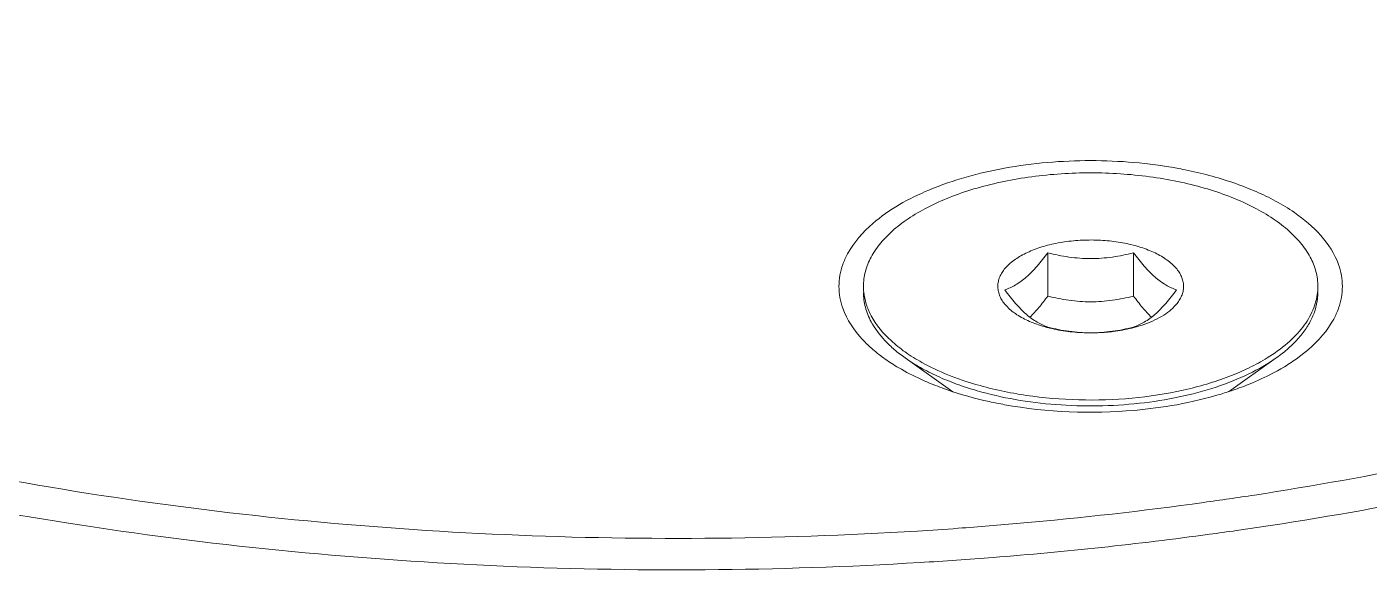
# Model space of a CAD drawing. Header units: millimetres. Extents: x 0 to 4009, y 0 to 2835.
# Drawn here: x 1967.75 to 2002.95, y 2443.78 to 2458.08 of the extents above; entities that cross this region are included whole.
import ezdxf

# ---------------------------------------------------------------- set-up
doc = ezdxf.new("R2010")
doc.units = ezdxf.units.MM
doc.layers.get('0').update_dxf_attribs({"lineweight": 13})

msp = doc.modelspace()

# ---------------------------------------------------------------- linework, layer by layer
for p, q in [((1994.525, 2452.151), (1994.525, 2451.016)), ((1996.775, 2452.151), (1996.775, 2451.016)), ((1992.039, 2448.507), (1990.785, 2449.394)), ((1999.261, 2448.507), (2000.515, 2449.394)), ((2001.366, 2449.619), (2001.036, 2449.365))]:
    msp.add_line(p, q)
for centre, radius, start, end in [((1991.189, 2451.269), 1.498, 180.0105, 185.9078), ((2000.112, 2451.269), 1.496, 354.0492, 359.996), ((1995.438, 2453.699), 3.627, 253.9012, 255.3331), ((1995.65, 2454.923), 4.872, 267.9886, 270.9745), ((1995.651, 2454.874), 4.822, 270.9701, 273.5151), ((1995.655, 2454.81), 4.758, 273.5146, 274.9839), ((1995.822, 2453.849), 3.782, 283.8414, 284.6791), ((1993.217, 2453.558), 5.131, 234.826, 239.5326), ((1998.072, 2453.577), 5.152, 300.4703, 305.1499), ((1994.525, 2456.188), 8.073, 247.2844, 250.808), ((1996.783, 2456.161), 8.045, 289.2014, 292.7385), ((1985.714, 2538.459), 93.748, 278.32166, 278.72929), ((1985.592, 2539.296), 94.593, 277.91266, 278.32167), ((1984.886, 2545.804), 101.142, 273.52764, 274.13268), ((1985.556, 2541.912), 98.038, 277.74316, 278.16041)]:
    msp.add_arc(centre, radius, start, end)
for points, knots in [([(1999.942, 2445.797), (2003.032, 2446.272), (2007.563, 2447.2), (2013.351, 2448.924), (2017.356, 2450.395), (2021.06, 2452.051), (2024.429, 2453.879), (2027.433, 2455.86), (2029.237, 2457.323), (2030.062, 2458.078)], [0, 0, 0, 0, 0.284642, 0.41998, 0.549569, 0.672764, 0.789067, 0.898172, 1, 1, 1, 1]), ([(1999.472, 2444.867), (2002.666, 2445.325), (2008.803, 2446.515), (2017.384, 2449.202), (2024.805, 2452.648), (2029.086, 2455.568), (2030.91, 2457.148)], [0, 0, 0, 0, 0.283458, 0.548027, 0.788034, 1, 1, 1, 1]), ([(1998.629, 2453.849), (1998.399, 2453.916), (1997.922, 2454.032), (1997.187, 2454.156), (1996.425, 2454.232), (1995.65, 2454.257), (1994.875, 2454.232), (1994.113, 2454.156), (1993.377, 2454.032), (1992.68, 2453.862), (1992.033, 2453.647), (1991.446, 2453.393), (1990.931, 2453.102), (1990.494, 2452.779), (1990.144, 2452.43), (1989.886, 2452.058), (1989.727, 2451.669), (1989.691, 2451.4), (1989.691, 2451.269)], [0, 0, 0, 0, 0.070402, 0.143616, 0.218736, 0.294834, 0.370931, 0.446055, 0.519262, 0.589668, 0.656485, 0.719057, 0.776906, 0.829795, 0.877802, 0.92142, 0.961647, 1, 1, 1, 1]), ([(1989.934, 2452.919), (1990.366, 2453.293), (1991.492, 2453.914), (1993.447, 2454.447), (1995.649, 2454.633), (1997.164, 2454.505), (1997.907, 2454.37)], [0, 0, 0, 0, 0.206306, 0.454834, 0.727416, 1, 1, 1, 1]), ([(1997.907, 2454.37), (1997.98, 2454.357), (1998.265, 2454.302), (1998.548, 2454.236), (1998.758, 2454.18)], [0, 0, 0, 0, 0.25414, 1, 1, 1, 1]), ([(1998.758, 2454.18), (1999.176, 2454.069), (1999.955, 2453.805), (2001.197, 2453.153), (2001.951, 2452.404), (2002.15, 2451.842)], [0, 0, 0, 0, 0.306727, 0.577589, 1, 1, 1, 1]), ([(2001.608, 2451.269), (2001.608, 2451.4), (2001.572, 2451.669), (2001.414, 2452.058), (2001.156, 2452.43), (2000.806, 2452.779), (2000.369, 2453.102), (1999.853, 2453.393), (1999.267, 2453.647), (1998.848, 2453.786), (1998.629, 2453.849)], [0, 0, 0, 0, 0.093469, 0.191504, 0.297803, 0.414799, 0.543694, 0.684666, 0.837174, 1, 1, 1, 1]), ([(1989.15, 2451.843), (1989.184, 2451.939), (1989.369, 2452.348), (1989.674, 2452.694), (1989.934, 2452.919)], [0, 0, 0, 0, 0.229745, 1, 1, 1, 1]), ([(1996.868, 2452.324), (1996.725, 2452.365), (1996.427, 2452.432), (1995.965, 2452.485), (1995.492, 2452.492), (1995.024, 2452.454), (1994.58, 2452.372), (1994.176, 2452.249), (1993.827, 2452.089), (1993.626, 2451.952), (1993.54, 2451.878)], [0, 0, 0, 0, 0.128611, 0.263628, 0.401279, 0.537607, 0.668749, 0.791211, 0.902193, 1, 1, 1, 1]), ([(1993.962, 2451.513), (1994.064, 2451.601), (1994.262, 2451.806), (1994.437, 2452.03), (1994.525, 2452.151)], [0, 0, 0, 0, 0.47416, 1, 1, 1, 1]), ([(1996.775, 2452.151), (1996.591, 2452.105), (1996.219, 2452.028), (1995.65, 2451.986), (1995.08, 2452.028), (1994.708, 2452.105), (1994.525, 2452.151)], [0, 0, 0, 0, 0.249369, 0.5, 0.750631, 1, 1, 1, 1]), ([(1997.9, 2451.176), (1997.804, 2451.212), (1997.604, 2451.305), (1997.317, 2451.517), (1997.038, 2451.806), (1996.863, 2452.03), (1996.775, 2452.151)], [0, 0, 0, 0, 0.203593, 0.435936, 0.703391, 1, 1, 1, 1]), ([(1997.759, 2450.66), (1997.798, 2450.694), (1997.868, 2450.762), (1997.957, 2450.873), (1998.024, 2450.989), (1998.068, 2451.108), (1998.088, 2451.229), (1998.084, 2451.35), (1998.056, 2451.471), (1998.004, 2451.588), (1997.93, 2451.703), (1997.797, 2451.855), (1997.575, 2452.028), (1997.247, 2452.199), (1997, 2452.286), (1996.868, 2452.324)], [0, 0, 0, 0, 0.062761, 0.121167, 0.1757, 0.227248, 0.276977, 0.32624, 0.376438, 0.428866, 0.484593, 0.544387, 0.677689, 0.830135, 1, 1, 1, 1]), ([(1989.15, 2450.696), (1989.085, 2450.879), (1989.014, 2451.269), (1989.085, 2451.66), (1989.15, 2451.843)], [0, 0, 0, 0, 0.499811, 1, 1, 1, 1]), ([(1993.54, 2451.878), (1993.502, 2451.845), (1993.431, 2451.777), (1993.342, 2451.665), (1993.275, 2451.549), (1993.232, 2451.431), (1993.212, 2451.31), (1993.216, 2451.188), (1993.244, 2451.068), (1993.295, 2450.95), (1993.37, 2450.836), (1993.503, 2450.684), (1993.725, 2450.51), (1994.053, 2450.339), (1994.3, 2450.253), (1994.432, 2450.215)], [0, 0, 0, 0, 0.062761, 0.121167, 0.1757, 0.227248, 0.276977, 0.32624, 0.376438, 0.428866, 0.484593, 0.544387, 0.677689, 0.830135, 1, 1, 1, 1]), ([(2002.15, 2451.842), (2002.214, 2451.659), (2002.285, 2451.269), (2002.214, 2450.879), (2002.149, 2450.696)], [0, 0, 0, 0, 0.499811, 1, 1, 1, 1]), ([(1949.858, 2451.474), (1951.269, 2450.824), (1954.226, 2449.613), (1958.89, 2448.089), (1963.855, 2446.825), (1969.063, 2445.836), (1974.455, 2445.132), (1981.819, 2444.586), (1987.398, 2444.626), (1991.109, 2444.854)], [0, 0, 0, 0, 0.110553, 0.227092, 0.348823, 0.474822, 0.604065, 0.735456, 1, 1, 1, 1]), ([(1993.4, 2451.176), (1993.496, 2451.212), (1993.696, 2451.305), (1993.874, 2451.436), (1993.962, 2451.513)], [0, 0, 0, 0, 0.467037, 1, 1, 1, 1]), ([(1989.895, 2450.342), (1989.83, 2450.463), (1989.727, 2450.714), (1989.691, 2450.983), (1989.691, 2451.114)], [0, 0, 0, 0, 0.511935, 1, 1, 1, 1]), ([(1989.699, 2451.115), (1989.71, 2451.01), (1989.756, 2450.796), (1989.842, 2450.595), (1989.895, 2450.497)], [0, 0, 0, 0, 0.48875, 1, 1, 1, 1]), ([(1993.4, 2451.176), (1993.488, 2451.056), (1993.663, 2450.832), (1993.942, 2450.542), (1994.229, 2450.331), (1994.429, 2450.237), (1994.525, 2450.202)], [0, 0, 0, 0, 0.296609, 0.564064, 0.796406, 1, 1, 1, 1]), ([(1997.9, 2451.176), (1997.812, 2451.056), (1997.637, 2450.832), (1997.439, 2450.627), (1997.337, 2450.538)], [0, 0, 0, 0, 0.52584, 1, 1, 1, 1]), ([(2001.213, 2450.202), (2001.319, 2450.34), (2001.453, 2450.561), (2001.563, 2450.877), (2001.592, 2451.036), (2001.6, 2451.114)], [0, 0, 0, 0, 0.520142, 0.763527, 1, 1, 1, 1]), ([(2001.608, 2451.114), (2001.608, 2451.009), (2001.586, 2450.797), (2001.52, 2450.593), (2001.478, 2450.494)], [0, 0, 0, 0, 0.492161, 1, 1, 1, 1]), ([(1994.055, 2450.463), (1994.139, 2450.543), (1994.303, 2450.722), (1994.45, 2450.914), (1994.525, 2451.016)], [0, 0, 0, 0, 0.480006, 1, 1, 1, 1]), ([(1994.525, 2451.016), (1994.708, 2450.97), (1995.08, 2450.893), (1995.65, 2450.85), (1996.219, 2450.893), (1996.591, 2450.97), (1996.775, 2451.016)], [0, 0, 0, 0, 0.249369, 0.5, 0.750631, 1, 1, 1, 1]), ([(1996.775, 2451.016), (1996.849, 2450.914), (1996.997, 2450.722), (1997.161, 2450.543), (1997.244, 2450.463)], [0, 0, 0, 0, 0.520021, 1, 1, 1, 1]), ([(1949.345, 2450.593), (1952.308, 2449.271), (1958.724, 2447.02), (1968.99, 2444.83), (1979.947, 2443.749), (1987.424, 2443.801), (1991.176, 2444.028)], [0, 0, 0, 0, 0.227942, 0.475755, 0.735956, 1, 1, 1, 1]), ([(1989.934, 2449.619), (1989.841, 2449.7), (1989.518, 2450.007), (1989.258, 2450.391), (1989.15, 2450.696)], [0, 0, 0, 0, 0.27505, 1, 1, 1, 1]), ([(1989.895, 2450.497), (1990.026, 2450.253), (1990.314, 2449.912), (1990.79, 2449.534), (1991.071, 2449.359), (1991.222, 2449.276)], [0, 0, 0, 0, 0.45623, 0.716827, 1, 1, 1, 1]), ([(1997.337, 2450.538), (1997.249, 2450.462), (1997.071, 2450.331), (1996.871, 2450.237), (1996.775, 2450.202)], [0, 0, 0, 0, 0.532969, 1, 1, 1, 1]), ([(1996.78, 2450.19), (1996.879, 2450.216), (1997.068, 2450.274), (1997.332, 2450.383), (1997.563, 2450.509), (1997.699, 2450.608), (1997.759, 2450.66)], [0, 0, 0, 0, 0.279516, 0.540776, 0.781432, 1, 1, 1, 1]), ([(2001.478, 2450.494), (2001.435, 2450.393), (2001.326, 2450.19), (2001.109, 2449.907), (2000.836, 2449.637), (2000.627, 2449.473), (2000.515, 2449.394)], [0, 0, 0, 0, 0.223626, 0.463201, 0.721485, 1, 1, 1, 1]), ([(2002.149, 2450.696), (2002.115, 2450.599), (2001.931, 2450.19), (2001.626, 2449.845), (2001.366, 2449.619)], [0, 0, 0, 0, 0.229745, 1, 1, 1, 1]), ([(1990.785, 2449.394), (1990.687, 2449.463), (1990.502, 2449.606), (1990.185, 2449.906), (1989.991, 2450.163), (1989.895, 2450.342)], [0, 0, 0, 0, 0.27524, 0.533045, 1, 1, 1, 1]), ([(1994.519, 2450.19), (1994.673, 2450.15), (1994.991, 2450.088), (1995.314, 2450.06), (1995.479, 2450.054)], [0, 0, 0, 0, 0.489329, 1, 1, 1, 1]), ([(1994.525, 2450.202), (1994.708, 2450.156), (1995.08, 2450.08), (1995.65, 2450.037), (1996.219, 2450.08), (1996.591, 2450.156), (1996.775, 2450.202)], [0, 0, 0, 0, 0.249369, 0.5, 0.750631, 1, 1, 1, 1]), ([(1996.068, 2450.069), (1996.125, 2450.074), (1996.346, 2450.098), (1996.566, 2450.137), (1996.727, 2450.177)], [0, 0, 0, 0, 0.256008, 1, 1, 1, 1]), ([(2000.28, 2449.394), (2000.466, 2449.509), (2000.804, 2449.75), (2001.094, 2450.048), (2001.213, 2450.202)], [0, 0, 0, 0, 0.529004, 1, 1, 1, 1]), ([(1992.671, 2448.534), (1992.489, 2448.586), (1992.139, 2448.7), (1991.641, 2448.902), (1991.19, 2449.13), (1990.913, 2449.303), (1990.785, 2449.394)], [0, 0, 0, 0, 0.272061, 0.530387, 0.773325, 1, 1, 1, 1]), ([(2000.515, 2449.394), (2000.289, 2449.234), (1999.78, 2448.943), (1998.924, 2448.605), (1997.959, 2448.349), (1996.917, 2448.186), (1995.833, 2448.119), (1994.743, 2448.152), (1993.683, 2448.284), (1992.999, 2448.439), (1992.671, 2448.534)], [0, 0, 0, 0, 0.10215, 0.216038, 0.339759, 0.470638, 0.605509, 0.740965, 0.873547, 1, 1, 1, 1]), ([(1998.073, 2448.548), (1998.283, 2448.594), (1998.689, 2448.699), (1999.269, 2448.894), (1999.799, 2449.122), (2000.127, 2449.3), (2000.28, 2449.394)], [0, 0, 0, 0, 0.271073, 0.529371, 0.772859, 1, 1, 1, 1]), ([(1991.407, 2448.741), (1991.337, 2448.771), (1991.066, 2448.889), (1990.803, 2449.025), (1990.615, 2449.136)], [0, 0, 0, 0, 0.259491, 1, 1, 1, 1]), ([(1991.222, 2449.276), (1991.441, 2449.154), (1991.915, 2448.932), (1992.41, 2448.764), (1992.671, 2448.689)], [0, 0, 0, 0, 0.479531, 1, 1, 1, 1]), ([(2000.685, 2449.136), (2000.624, 2449.1), (2000.367, 2448.955), (2000.099, 2448.828), (1999.892, 2448.741)], [0, 0, 0, 0, 0.240482, 1, 1, 1, 1]), ([(1992.671, 2448.689), (1993.092, 2448.567), (1993.977, 2448.382), (1995.342, 2448.267), (1996.723, 2448.311), (1997.633, 2448.449), (1998.073, 2448.548)], [0, 0, 0, 0, 0.241353, 0.495388, 0.751794, 1, 1, 1, 1]), ([(1993.393, 2448.168), (1993.259, 2448.192), (1992.745, 2448.296), (1992.238, 2448.436), (1991.871, 2448.564)], [0, 0, 0, 0, 0.258636, 1, 1, 1, 1]), ([(1999.429, 2448.564), (1999.31, 2448.522), (1998.811, 2448.36), (1998.299, 2448.239), (1997.907, 2448.168)], [0, 0, 0, 0, 0.240931, 1, 1, 1, 1]), ([(1997.907, 2448.168), (1997.54, 2448.101), (1996.043, 2447.904), (1994.51, 2447.965), (1993.393, 2448.168)], [0, 0, 0, 0, 0.24761, 1, 1, 1, 1]), ([(1992.175, 2444.926), (1992.717, 2444.965), (1994.868, 2445.138), (1997.014, 2445.381), (1998.614, 2445.603)], [0, 0, 0, 0, 0.25179, 1, 1, 1, 1]), ([(1991.176, 2444.028), (1991.815, 2444.066), (1994.351, 2444.242), (1996.88, 2444.512), (1998.765, 2444.768)], [0, 0, 0, 0, 0.251878, 1, 1, 1, 1])]:
    msp.add_open_spline(points, degree=3, knots=knots)
msp.add_open_spline([(1990.261, 2449.364), (1990.148, 2449.444), (1990.039, 2449.529), (1989.934, 2449.619)], degree=3)

doc.saveas('drawing.dxf')
